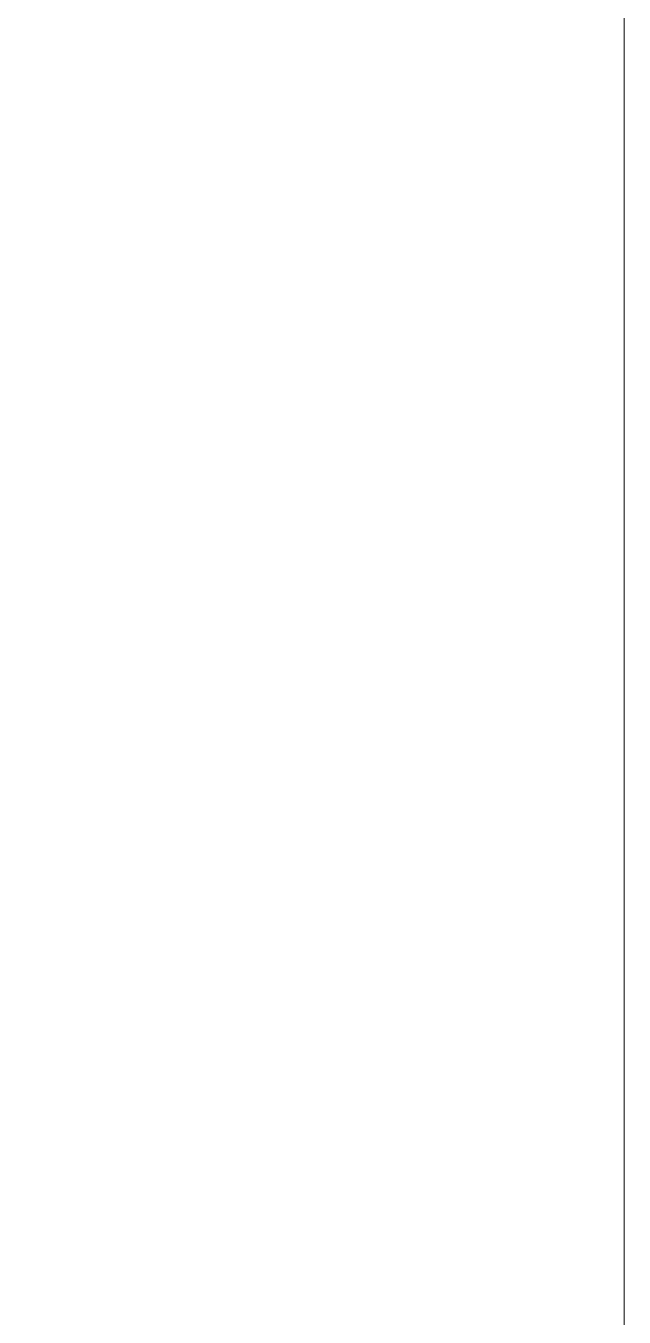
# Model space of a CAD drawing. Header units: millimetres. Extents: x -13069 to 207500, y -71366 to 56785.
# Drawn here: x 44401.1402 to 44401.3223, y 10453.8953 to 10454.288 of the extents above; entities that cross this region are included whole.
import ezdxf

# ---------------------------------------------------------------- set-up
doc = ezdxf.new("R2010")
doc.units = ezdxf.units.MM
doc.layers.add('Потолки', color=7, linetype='Continuous', lineweight=9)
doc.layers.add('Потолки штриховка', color=7, linetype='Continuous', lineweight=9)

msp = doc.modelspace()

# ---------------------------------------------------------------- hatches: boundary and pattern name
at = {"layer": 'Потолки штриховка', "lineweight": 18}
h = msp.add_hatch(dxfattribs=at)
h.set_pattern_fill('FP_69', color=256, style=0, pattern_type=2)
h.set_pattern_definition([(0, (0, 0), (222.25, 222.25), [222.25, -222.25]), (90, (222.25, 0), (-222.25, 222.25), [222.25, -222.25])])
h.paths.add_polyline_path([(44288.5287, 9941.16105), (44341.32225, 9941.16105), (44356.85139, 9943.2055), (44371.32225, 9949.19953), (44383.74866, 9958.73464), (44393.28377, 9971.16105), (44399.2778, 9985.63191), (44401.32225, 10001.16105), (44401.32225, 11073.16105), (44399.2778, 11088.69019), (44393.28377, 11103.16105), (44383.74866, 11115.58746), (44371.32225, 11125.12257), (44356.85139, 11131.1166), (44341.32225, 11133.16105), (43269.32225, 11133.16105), (43253.79311, 11131.1166), (43239.32225, 11125.12257), (43226.89584, 11115.58746), (43217.36073, 11103.16105), (43211.3667, 11088.69019), (43209.32225, 11073.16105), (43209.32225, 10001.16105), (43211.3667, 9985.63191), (43217.36073, 9971.16105), (43226.89584, 9958.73464), (43239.32225, 9949.19953), (43253.79311, 9943.2055), (43269.32225, 9941.16105), (43831.21731, 9941.16105)])

# ---------------------------------------------------------------- linework, layer by layer
at = {"layer": 'Потолки'}
msp.add_line((44401.32225, 11073.16105), (44401.32225, 10001.16105), dxfattribs=at)

doc.saveas('drawing.dxf')
